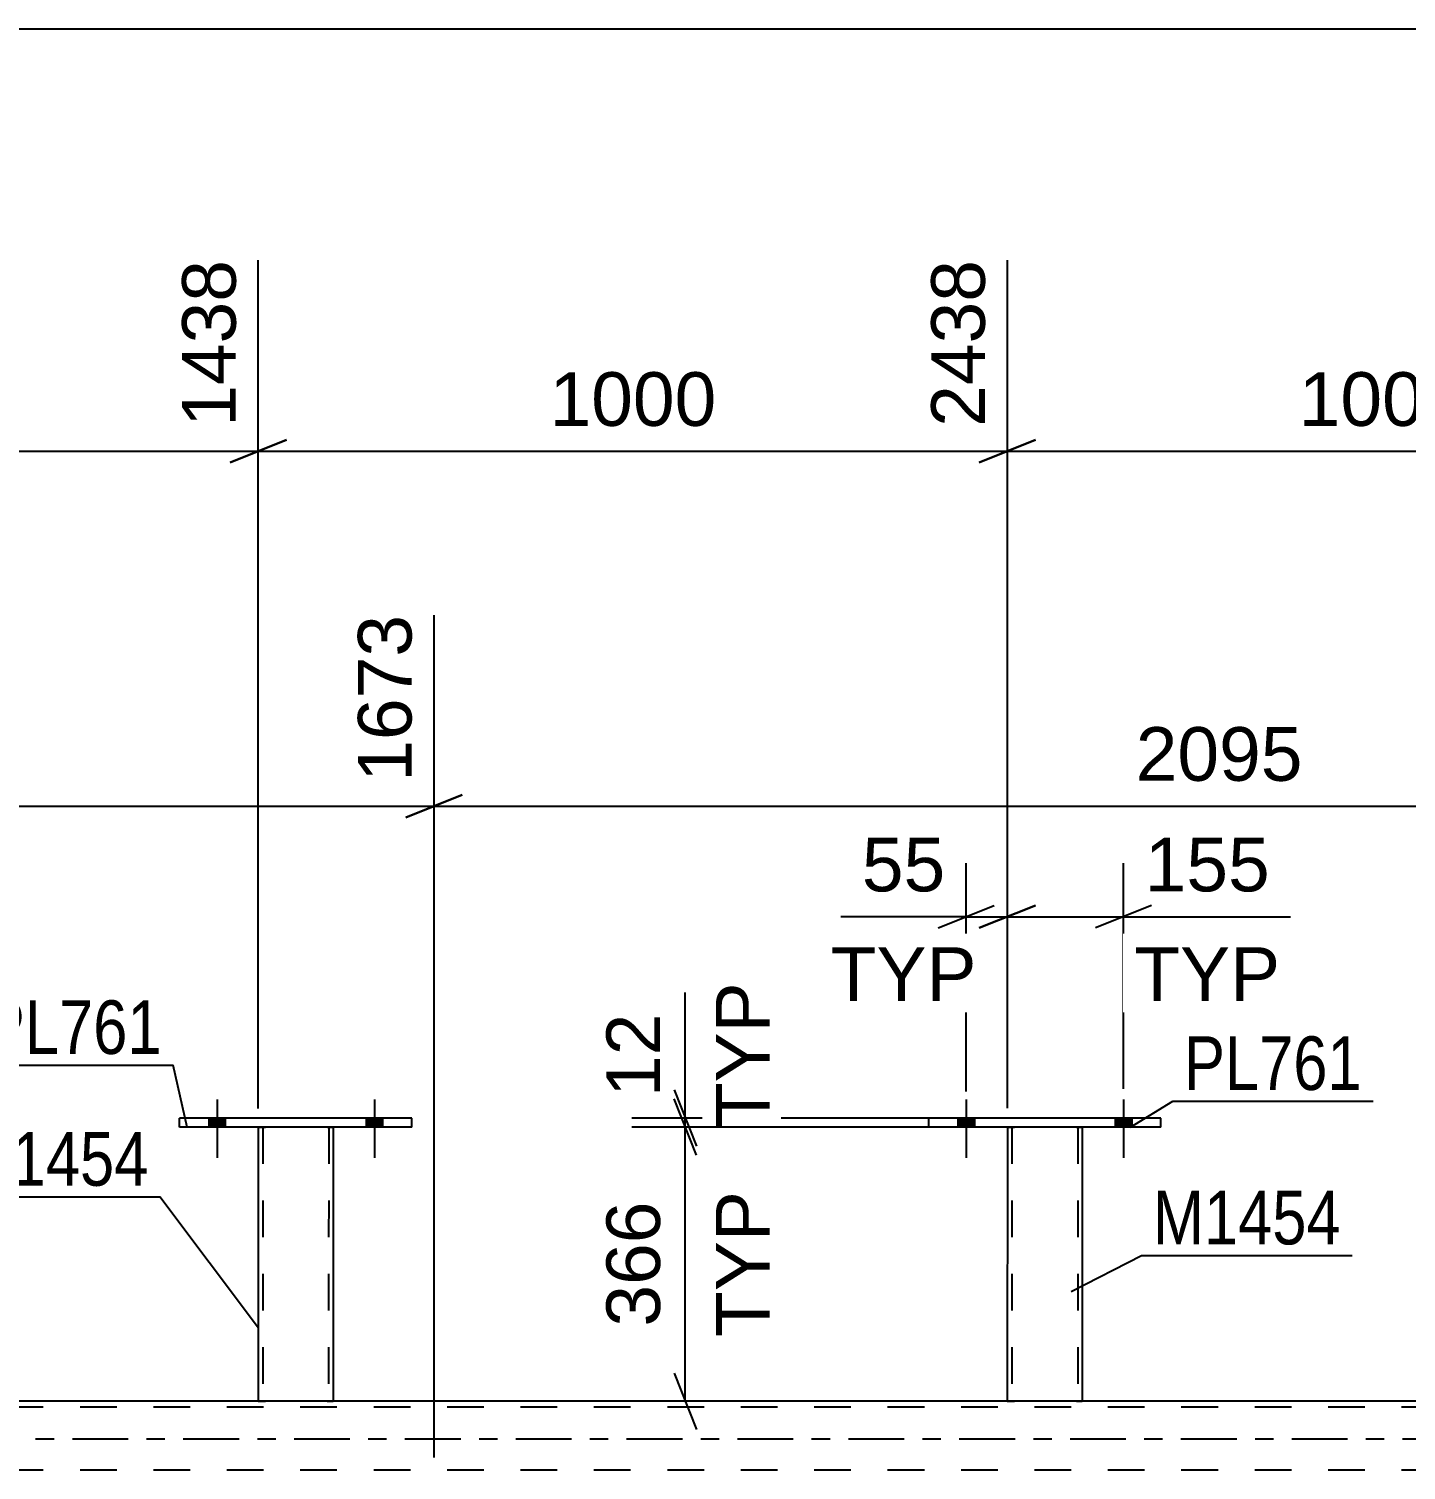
# Model space of a CAD drawing. Header units: millimetres. Extents: x 0 to 841, y 0 to 594.
# Drawn here: x 93.9 to 167.4, y 434.6 to 511.6 of the extents above; entities that cross this region are included whole.
import ezdxf

# ---------------------------------------------------------------- set-up
doc = ezdxf.new("R2010")
doc.units = ezdxf.units.MM
doc.linetypes.add('DXK_LINE_DOT2', pattern=[3.9198, 1.9599, -1.9599])
doc.linetypes.add('DXK_LINE_DOT3', pattern=[5.9187, 2.979, -0.9799, 0.9799, -0.9799])
doc.styles.add('Arial', font='ARIAL.TTF', dxfattribs={"height": 0.2})
doc.styles.add('Arial Narrow', font='ARIALN.TTF', dxfattribs={"height": 0.2})

# ---------------------------------------------------------------- blocks, each defined once
blk = doc.blocks.new('Part-318892525-4968 - 4655')
at = {"color": 2, "linetype": 'Continuous'}
for p, q in [((101.909, 452.923), (101.91, 453.403)), ((114.31, 453.399), (101.91, 453.403)), ((114.309, 452.919), (114.31, 453.399)), ((114.309, 452.919), (101.909, 452.923))]:
    blk.add_line(p, q, dxfattribs=at)
blk = doc.blocks.new('Part-318892525-4923 - 4655')
at = {"color": 2, "linetype": 'Continuous'}
for p, q in [((146.103, 452.922), (146.099, 438.283)), ((150.103, 452.92), (150.099, 438.282)), ((146.135, 438.283), (146.099, 438.283)), ((146.239, 438.283), (146.135, 438.283)), ((146.395, 438.283), (146.239, 438.283)), ((149.802, 438.282), (146.395, 438.283)), ((149.958, 438.282), (149.802, 438.282)), ((150.062, 438.282), (149.958, 438.282)), ((150.099, 438.282), (150.062, 438.282))]:
    blk.add_line(p, q, dxfattribs=at)
at = {"color": 7, "linetype": 'DXK_LINE_DOT2'}
for p, q in [((146.103, 452.925), (146.103, 452.925)), ((146.103, 452.925), (146.103, 452.922)), ((146.103, 452.922), (146.103, 452.925)), ((146.14, 452.925), (146.103, 452.925)), ((146.103, 452.925), (146.14, 452.925)), ((146.244, 452.925), (146.14, 452.925)), ((146.14, 452.925), (146.244, 452.924)), ((146.399, 452.925), (146.244, 452.925)), ((146.244, 452.924), (146.399, 452.924)), ((146.343, 452.925), (146.339, 438.283)), ((146.343, 452.925), (146.343, 452.924)), ((146.343, 452.925), (146.361, 452.925)), ((146.361, 452.924), (146.343, 452.924)), ((146.361, 452.925), (146.413, 452.925)), ((146.413, 452.924), (146.361, 452.924)), ((149.807, 452.924), (146.399, 452.925)), ((149.807, 452.923), (146.399, 452.924)), ((146.413, 452.925), (146.491, 452.925)), ((149.715, 452.923), (146.413, 452.924)), ((149.793, 452.924), (146.491, 452.925)), ((149.793, 452.923), (149.715, 452.923)), ((149.793, 452.924), (149.845, 452.924)), ((149.845, 452.923), (149.793, 452.923)), ((149.963, 452.924), (149.807, 452.924)), ((149.807, 452.923), (149.963, 452.923)), ((149.845, 452.924), (149.863, 452.924)), ((149.863, 452.923), (149.845, 452.923)), ((149.863, 452.924), (149.859, 438.282)), ((149.863, 452.923), (149.863, 452.924)), ((150.067, 452.923), (149.963, 452.924)), ((149.963, 452.923), (150.067, 452.923)), ((150.067, 452.923), (150.103, 452.923)), ((150.103, 452.923), (150.067, 452.923)), ((150.103, 452.923), (150.103, 452.923)), ((150.103, 452.923), (150.103, 452.92)), ((150.103, 452.92), (150.103, 452.923)), ((146.099, 438.283), (146.135, 438.283)), ((146.135, 438.283), (146.239, 438.283)), ((146.239, 438.283), (146.395, 438.283)), ((146.357, 438.283), (146.339, 438.283)), ((146.339, 438.283), (146.357, 438.283)), ((146.409, 438.283), (146.357, 438.283)), ((146.357, 438.283), (146.395, 438.283)), ((149.802, 438.282), (146.395, 438.283)), ((146.395, 438.283), (146.409, 438.283)), ((149.71, 438.282), (146.409, 438.283)), ((146.409, 438.283), (146.487, 438.283)), ((149.788, 438.282), (146.487, 438.283)), ((149.788, 438.282), (149.71, 438.282)), ((149.84, 438.282), (149.788, 438.282)), ((149.788, 438.282), (149.84, 438.282)), ((149.802, 438.282), (149.958, 438.282)), ((149.859, 438.282), (149.84, 438.282)), ((149.84, 438.282), (149.859, 438.282)), ((149.958, 438.282), (150.062, 438.282)), ((150.062, 438.282), (150.099, 438.282))]:
    blk.add_line(p, q, dxfattribs=at)
blk = doc.blocks.new('Part-318892525-4928 - 4655')
at = {"color": 2, "linetype": 'Continuous'}
for p, q in [((141.903, 452.923), (141.903, 453.403)), ((154.303, 453.399), (141.903, 453.403)), ((154.303, 452.919), (154.303, 453.399)), ((154.303, 452.919), (141.903, 452.923))]:
    blk.add_line(p, q, dxfattribs=at)
blk = doc.blocks.new('Part-318892525-4933 - 4655')
at = {"color": 2, "linetype": 'Continuous'}
for p, q in [((106.109, 452.922), (106.105, 438.283)), ((110.109, 452.92), (110.105, 438.282)), ((106.141, 438.283), (106.105, 438.283)), ((106.245, 438.283), (106.141, 438.283)), ((106.401, 438.283), (106.245, 438.283)), ((109.808, 438.282), (106.401, 438.283)), ((109.964, 438.282), (109.808, 438.282)), ((110.068, 438.282), (109.964, 438.282)), ((110.105, 438.282), (110.068, 438.282))]:
    blk.add_line(p, q, dxfattribs=at)
at = {"color": 7, "linetype": 'DXK_LINE_DOT2'}
for p, q in [((106.109, 452.925), (106.109, 452.925)), ((106.109, 452.925), (106.109, 452.922)), ((106.109, 452.922), (106.109, 452.925)), ((106.146, 452.925), (106.109, 452.925)), ((106.109, 452.925), (106.146, 452.925)), ((106.25, 452.925), (106.146, 452.925)), ((106.146, 452.925), (106.25, 452.924)), ((106.406, 452.925), (106.25, 452.925)), ((106.25, 452.924), (106.406, 452.924)), ((106.349, 452.925), (106.345, 438.283)), ((106.349, 452.925), (106.349, 452.924)), ((106.349, 452.925), (106.368, 452.925)), ((106.368, 452.924), (106.349, 452.924)), ((106.368, 452.925), (106.42, 452.925)), ((106.42, 452.924), (106.368, 452.924)), ((109.813, 452.924), (106.406, 452.925)), ((109.813, 452.923), (106.406, 452.924)), ((106.42, 452.925), (106.498, 452.925)), ((109.721, 452.923), (106.42, 452.924)), ((109.799, 452.924), (106.498, 452.925)), ((109.799, 452.923), (109.721, 452.923)), ((109.799, 452.924), (109.851, 452.924)), ((109.851, 452.923), (109.799, 452.923)), ((109.969, 452.924), (109.813, 452.924)), ((109.813, 452.923), (109.969, 452.923)), ((109.851, 452.924), (109.869, 452.924)), ((109.869, 452.923), (109.851, 452.923)), ((109.869, 452.924), (109.865, 438.282)), ((109.869, 452.923), (109.869, 452.924)), ((110.073, 452.923), (109.969, 452.924)), ((109.969, 452.923), (110.073, 452.923)), ((110.073, 452.923), (110.109, 452.923)), ((110.109, 452.923), (110.073, 452.923)), ((110.109, 452.923), (110.109, 452.923)), ((110.109, 452.923), (110.109, 452.92)), ((110.109, 452.92), (110.109, 452.923)), ((106.105, 438.283), (106.141, 438.283)), ((106.141, 438.283), (106.245, 438.283)), ((106.245, 438.283), (106.401, 438.283)), ((106.363, 438.283), (106.345, 438.283)), ((106.345, 438.283), (106.363, 438.283)), ((106.415, 438.283), (106.363, 438.283)), ((106.363, 438.283), (106.401, 438.283)), ((109.808, 438.282), (106.401, 438.283)), ((106.401, 438.283), (106.415, 438.283)), ((109.717, 438.282), (106.415, 438.283)), ((106.415, 438.283), (106.493, 438.283)), ((109.794, 438.282), (106.493, 438.283)), ((109.794, 438.282), (109.717, 438.282)), ((109.846, 438.282), (109.794, 438.282)), ((109.794, 438.282), (109.846, 438.282)), ((109.808, 438.282), (109.964, 438.282)), ((109.865, 438.282), (109.846, 438.282)), ((109.846, 438.282), (109.865, 438.282)), ((109.964, 438.282), (110.068, 438.282)), ((110.068, 438.282), (110.105, 438.282))]:
    blk.add_line(p, q, dxfattribs=at)
blk = doc.blocks.new('Part-318892525-5029 - 4655')
at = {"color": 2, "linetype": 'Continuous'}
for p, q in [((106.105, 438.283), (84.346, 438.283)), ((146.099, 438.283), (110.105, 438.283)), ((186.104, 438.283), (150.099, 438.283))]:
    blk.add_line(p, q, dxfattribs=at)
at = {"color": 7, "linetype": 'DXK_LINE_DOT2'}
for p, q in [((768.838, 437.963), (84.346, 437.963)), ((110.105, 438.283), (106.105, 438.283)), ((150.099, 438.283), (146.099, 438.283)), ((768.838, 434.603), (84.346, 434.603))]:
    blk.add_line(p, q, dxfattribs=at)
at = {"color": 7, "linetype": 'DXK_LINE_DOT3'}
blk.add_line((84.346, 436.283), (778.638, 436.283), dxfattribs=at)
blk = doc.blocks.new('Bolt-318892525-5073 - 4655')
at = {"linetype": 'Continuous'}
for points in [[(143.463, 452.922), (144.343, 452.922), (144.343, 453.402), (143.463, 453.402)], [(151.863, 452.92), (152.743, 452.92), (152.743, 453.4), (151.863, 453.4)]]:
    blk.add_hatch(color=1, dxfattribs=at).paths.add_polyline_path(points)
at = {"color": 1, "linetype": 'Continuous'}
for p, q in [((143.904, 454.402), (143.903, 451.282)), ((152.304, 454.4), (152.303, 451.28)), ((143.463, 453.402), (143.463, 452.922)), ((144.343, 453.402), (144.343, 452.922)), ((151.863, 453.4), (151.863, 452.92)), ((152.743, 453.4), (152.743, 452.92))]:
    blk.add_line(p, q, dxfattribs=at)
blk = doc.blocks.new('Bolt-318892525-5074 - 4655')
at = {"linetype": 'Continuous'}
for points in [[(143.463, 452.922), (144.343, 452.922), (144.343, 453.402), (143.463, 453.402)], [(151.863, 452.92), (152.743, 452.92), (152.743, 453.4), (151.863, 453.4)]]:
    blk.add_hatch(color=1, dxfattribs=at).paths.add_polyline_path(points)
at = {"color": 1, "linetype": 'Continuous'}
for p, q in [((143.904, 454.402), (143.903, 451.282)), ((152.304, 454.4), (152.303, 451.28)), ((143.463, 453.402), (143.463, 452.922)), ((144.343, 453.402), (144.343, 452.922)), ((151.863, 453.4), (151.863, 452.92)), ((152.743, 453.4), (152.743, 452.92))]:
    blk.add_line(p, q, dxfattribs=at)
blk = doc.blocks.new('Bolt-318892525-5075 - 4655')
at = {"linetype": 'Continuous'}
for points in [[(103.469, 452.922), (104.349, 452.922), (104.35, 453.402), (103.47, 453.402)], [(111.869, 452.92), (112.749, 452.92), (112.75, 453.4), (111.87, 453.4)]]:
    blk.add_hatch(color=1, dxfattribs=at).paths.add_polyline_path(points)
at = {"color": 1, "linetype": 'Continuous'}
for p, q in [((103.91, 454.402), (103.909, 451.282)), ((112.31, 454.4), (112.309, 451.28)), ((103.47, 453.402), (103.469, 452.922)), ((104.35, 453.402), (104.349, 452.922)), ((111.87, 453.4), (111.869, 452.92)), ((112.75, 453.4), (112.749, 452.92))]:
    blk.add_line(p, q, dxfattribs=at)
blk = doc.blocks.new('Bolt-318892525-5099 - 4655')
at = {"linetype": 'Continuous'}
for points in [[(103.469, 452.922), (104.349, 452.922), (104.35, 453.402), (103.47, 453.402)], [(111.869, 452.92), (112.749, 452.92), (112.75, 453.4), (111.87, 453.4)]]:
    blk.add_hatch(color=1, dxfattribs=at).paths.add_polyline_path(points)
at = {"color": 1, "linetype": 'Continuous'}
for p, q in [((103.91, 454.402), (103.909, 451.282)), ((112.31, 454.4), (112.309, 451.28)), ((103.47, 453.402), (103.469, 452.922)), ((104.35, 453.402), (104.349, 452.922)), ((111.87, 453.4), (111.869, 452.92)), ((112.75, 453.4), (112.749, 452.92))]:
    blk.add_line(p, q, dxfattribs=at)
blk = doc.blocks.new('StraightDimension-318892525-5509 - 4655')
at = {"color": 7, "linetype": 'Continuous'}
for p, q in [((106.109, 453.909), (106.109, 499.204)), ((146.103, 453.924), (146.103, 499.204)), ((107.609, 489.609), (104.609, 488.409)), ((144.603, 488.409), (147.603, 489.609)), ((106.109, 489.009), (146.103, 489.009))]:
    blk.add_line(p, q, dxfattribs=at)
at = {"color": 0}
blk.add_wipeout([(131.154, 489.759), (131.154, 493.959), (121.059, 493.959), (121.059, 489.759)], dxfattribs=at)
at = {"color": 3, "style": 'Arial'}
blk.add_text('1000', height=2.8652, dxfattribs=at).set_placement((121.659, 490.359))
at = {"color": 0, "linetype": 'Continuous'}
blk.add_wipeout([(145.503, 499.804), (141.303, 499.804), (141.303, 489.709), (145.503, 489.709)], dxfattribs=at)
at = {"color": 3, "linetype": 'Continuous', "style": 'Arial'}
blk.add_text('2438', height=2.8652, rotation=90.00021, dxfattribs=at).set_placement((144.903, 490.309))
blk = doc.blocks.new('StraightDimension-318892525-5517 - 4655')
at = {"color": 7, "linetype": 'Continuous'}
for p, q in [((146.103, 453.924), (146.103, 499.204)), ((186.108, 453.924), (186.108, 499.204)), ((147.603, 489.609), (144.603, 488.409)), ((184.608, 488.409), (187.608, 489.609)), ((146.103, 489.009), (186.108, 489.009))]:
    blk.add_line(p, q, dxfattribs=at)
at = {"color": 0}
blk.add_wipeout([(171.153, 489.759), (171.153, 493.959), (161.059, 493.959), (161.059, 489.759)], dxfattribs=at)
at = {"color": 3, "style": 'Arial'}
blk.add_text('1000', height=2.8652, dxfattribs=at).set_placement((161.659, 490.359))
at = {"color": 0, "linetype": 'Continuous'}
blk.add_wipeout([(185.508, 499.804), (181.308, 499.804), (181.308, 489.709), (185.508, 489.709)], dxfattribs=at)
at = {"color": 3, "linetype": 'Continuous', "style": 'Arial'}
blk.add_text('3438', height=2.8652, rotation=90.00021, dxfattribs=at).set_placement((184.908, 490.309))
blk = doc.blocks.new('StraightDimension-318892525-5204 - 4655')
at = {"color": 7, "linetype": 'Continuous'}
for p, q in [((128.909, 453.401), (128.909, 460.098)), ((128.909, 453.401), (128.909, 460.098)), ((128.309, 454.901), (129.509, 451.901)), ((129.509, 451.424), (128.309, 454.424)), ((147.103, 453.401), (126.059, 453.401)), ((128.909, 452.924), (128.909, 453.401)), ((147.103, 452.924), (126.059, 452.924))]:
    blk.add_line(p, q, dxfattribs=at)
at = {"color": 0, "linetype": 'Continuous'}
blk.add_wipeout([(134.009, 461.237), (129.809, 461.237), (129.809, 452.262), (134.009, 452.262)], dxfattribs=at)
at = {"color": 0}
blk.add_wipeout([(128.159, 459.573), (123.959, 459.573), (123.959, 453.926), (128.159, 453.926)], dxfattribs=at)
at = {"color": 3, "linetype": 'Continuous', "style": 'Arial'}
blk.add_text('TYP', height=2.8652, rotation=90.00021, dxfattribs=at).set_placement((133.409, 452.862))
at = {"color": 3, "style": 'Arial'}
blk.add_text('12', height=2.8652, rotation=90.00021, dxfattribs=at).set_placement((127.559, 454.526))
blk = doc.blocks.new('StraightDimension-318892525-5218 - 4655')
at = {"color": 7, "linetype": 'Continuous'}
for p, q in [((129.509, 451.424), (128.309, 454.424)), ((147.103, 452.924), (126.059, 452.924)), ((128.909, 438.283), (128.909, 452.924)), ((128.309, 439.783), (129.509, 436.783)), ((145.099, 438.283), (126.059, 438.283))]:
    blk.add_line(p, q, dxfattribs=at)
at = {"color": 0}
blk.add_wipeout([(128.159, 449.539), (123.959, 449.539), (123.959, 441.668), (128.159, 441.668)], dxfattribs=at)
at = {"color": 0, "linetype": 'Continuous'}
blk.add_wipeout([(134.009, 450.091), (129.809, 450.091), (129.809, 441.116), (134.009, 441.116)], dxfattribs=at)
at = {"color": 3, "style": 'Arial'}
blk.add_text('366', height=2.8652, rotation=90.00021, dxfattribs=at).set_placement((127.559, 442.268))
at = {"color": 3, "linetype": 'Continuous', "style": 'Arial'}
blk.add_text('TYP', height=2.8652, rotation=90.00021, dxfattribs=at).set_placement((133.409, 441.716))
blk = doc.blocks.new('StraightDimension-318892525-5227 - 4655')
at = {"color": 7, "linetype": 'Continuous'}
for p, q in [((143.907, 454.813), (143.907, 467.005)), ((146.103, 453.924), (146.103, 467.005)), ((143.907, 464.155), (137.209, 464.155)), ((143.907, 464.155), (137.209, 464.155)), ((142.407, 463.555), (145.407, 464.755)), ((143.907, 464.155), (146.103, 464.155)), ((147.603, 464.755), (144.603, 463.555))]:
    blk.add_line(p, q, dxfattribs=at)
at = {"color": 0}
blk.add_wipeout([(143.382, 464.905), (143.382, 469.105), (137.734, 469.105), (137.734, 464.905)], dxfattribs=at)
at = {"color": 0, "linetype": 'Continuous'}
blk.add_wipeout([(145.046, 459.055), (145.046, 463.255), (136.07, 463.255), (136.07, 459.055)], dxfattribs=at)
at = {"color": 3, "style": 'Arial'}
blk.add_text('55', height=2.8652, dxfattribs=at).set_placement((138.334, 465.505))
at = {"color": 3, "linetype": 'Continuous', "style": 'Arial'}
blk.add_text('TYP', height=2.8652, dxfattribs=at).set_placement((136.67, 459.655))
blk = doc.blocks.new('StraightDimension-318892525-5231 - 4655')
at = {"color": 7, "linetype": 'Continuous'}
for p, q in [((146.103, 453.924), (146.103, 467.005)), ((152.307, 454.962), (152.307, 467.005)), ((144.603, 463.555), (147.603, 464.755)), ((146.103, 464.155), (152.307, 464.155)), ((153.807, 464.755), (150.807, 463.555)), ((152.307, 464.155), (161.227, 464.155)), ((152.307, 464.155), (161.227, 464.155))]:
    blk.add_line(p, q, dxfattribs=at)
at = {"color": 0}
blk.add_wipeout([(160.702, 464.905), (160.702, 469.105), (152.832, 469.105), (152.832, 464.905)], dxfattribs=at)
at = {"color": 0, "linetype": 'Continuous'}
blk.add_wipeout([(161.255, 459.055), (161.255, 463.255), (152.279, 463.255), (152.279, 459.055)], dxfattribs=at)
at = {"color": 3, "style": 'Arial'}
blk.add_text('155', height=2.8652, dxfattribs=at).set_placement((153.432, 465.505))
at = {"color": 3, "linetype": 'Continuous', "style": 'Arial'}
blk.add_text('TYP', height=2.8652, dxfattribs=at).set_placement((152.879, 459.655))
blk = doc.blocks.new('StraightDimension-318892525-5236 - 4655')
at = {"color": 7, "linetype": 'Continuous'}
for p, q in [((115.494, 435.283), (115.494, 480.253)), ((50.513, 439.283), (50.513, 473.582)), ((52.013, 470.659), (49.013, 469.459)), ((113.994, 469.459), (116.994, 470.659)), ((50.513, 470.059), (115.494, 470.059))]:
    blk.add_line(p, q, dxfattribs=at)
at = {"color": 0}
blk.add_wipeout([(88.051, 470.809), (88.051, 475.009), (77.956, 475.009), (77.956, 470.809)], dxfattribs=at)
at = {"color": 3, "style": 'Arial'}
blk.add_text('1673', height=2.8652, dxfattribs=at).set_placement((78.556, 471.409))
at = {"color": 0, "linetype": 'Continuous'}
for points in [[(114.894, 480.853), (110.694, 480.853), (110.694, 470.759), (114.894, 470.759)], [(49.913, 474.182), (45.713, 474.182), (45.713, 470.759), (49.913, 470.759)]]:
    blk.add_wipeout(points, dxfattribs=at)
at = {"color": 3, "linetype": 'Continuous', "style": 'Arial'}
for s, height, p in [('1673', 2.8652, (114.294, 471.359)), ('0', 2.865, (49.313, 471.359))]:
    blk.add_text(s, height=height, rotation=90.00021, dxfattribs=at).set_placement(p)
blk = doc.blocks.new('StraightDimension-318892525-5489 - 4655')
at = {"color": 7, "linetype": 'Continuous'}
for p, q in [((115.494, 435.283), (115.494, 480.253)), ((116.994, 470.659), (113.994, 469.459)), ((115.494, 470.059), (199.31, 470.059))]:
    blk.add_line(p, q, dxfattribs=at)
at = {"color": 0}
blk.add_wipeout([(162.45, 470.809), (162.45, 475.009), (152.355, 475.009), (152.355, 470.809)], dxfattribs=at)
at = {"color": 3, "style": 'Arial'}
blk.add_text('2095', height=2.8652, dxfattribs=at).set_placement((152.955, 471.409))
blk = doc.blocks.new('StraightDimension-318892525-5501 - 4655')
at = {"color": 7, "linetype": 'Continuous'}
for p, q in [((106.109, 453.909), (106.109, 499.204)), ((68.046, 453.924), (68.046, 496.98)), ((69.546, 489.609), (66.546, 488.409)), ((104.609, 488.409), (107.609, 489.609)), ((68.046, 489.009), (106.109, 489.009))]:
    blk.add_line(p, q, dxfattribs=at)
at = {"color": 0}
blk.add_wipeout([(92.125, 489.759), (92.125, 493.959), (82.03, 493.959), (82.03, 489.759)], dxfattribs=at)
at = {"color": 3, "style": 'Arial'}
blk.add_text('1000', height=2.8652, dxfattribs=at).set_placement((82.63, 490.359))
at = {"color": 0, "linetype": 'Continuous'}
blk.add_wipeout([(105.509, 499.804), (101.309, 499.804), (101.309, 489.709), (105.509, 489.709)], dxfattribs=at)
at = {"color": 3, "linetype": 'Continuous', "style": 'Arial'}
blk.add_text('1438', height=2.8652, rotation=90.00021, dxfattribs=at).set_placement((104.909, 490.309))
blk = doc.blocks.new('StraightDimension-318892525-6740 - 6435')
at = {"color": 7, "linetype": 'Continuous'}
blk.add_line((59.437, 511.559), (769.478, 511.559), dxfattribs=at)
blk = doc.blocks.new('Mark-318892525-4919 - 4655')
at = {"color": 30, "linetype": 'Continuous'}
for p, q in [((149.514, 444.151), (153.267, 446.057)), ((153.267, 446.057), (164.519, 446.057))]:
    blk.add_line(p, q, dxfattribs=at)
at = {"color": 0}
blk.add_wipeout([(163.919, 446.657), (163.919, 449.657), (153.867, 449.657), (153.867, 446.657)], dxfattribs=at)
blk.add_wipeout([(163.919, 446.657), (163.919, 449.657), (153.867, 449.657), (153.867, 446.657)], dxfattribs=at)
at = {"color": 3, "style": 'Arial Narrow'}
blk.add_text('M1454', height=2.8633, dxfattribs=at).set_placement((153.867, 446.657))
blk = doc.blocks.new('Mark-318892525-4924 - 4655')
at = {"color": 30, "linetype": 'Continuous'}
for p, q in [((152.67, 452.92), (154.934, 454.302)), ((154.934, 454.302), (165.638, 454.302))]:
    blk.add_line(p, q, dxfattribs=at)
at = {"color": 0}
blk.add_wipeout([(165.038, 454.902), (165.038, 457.902), (155.534, 457.902), (155.534, 454.902)], dxfattribs=at)
blk.add_wipeout([(165.038, 454.902), (165.038, 457.902), (155.534, 457.902), (155.534, 454.902)], dxfattribs=at)
at = {"color": 3, "style": 'Arial Narrow'}
blk.add_text('PL761', height=2.8633, dxfattribs=at).set_placement((155.534, 454.902))
blk = doc.blocks.new('Mark-318892525-4929 - 4655')
at = {"color": 30, "linetype": 'Continuous'}
for p in [(89.611, 449.188), (106.127, 442.192)]:
    blk.add_line(p, (100.862, 449.188), dxfattribs=at)
at = {"color": 0}
blk.add_wipeout([(100.262, 449.788), (100.262, 452.788), (90.211, 452.788), (90.211, 449.788)], dxfattribs=at)
blk.add_wipeout([(100.262, 449.788), (100.262, 452.788), (90.211, 452.788), (90.211, 449.788)], dxfattribs=at)
at = {"color": 3, "style": 'Arial Narrow'}
blk.add_text('M1454', height=2.8633, dxfattribs=at).set_placement((90.211, 449.788))
blk = doc.blocks.new('Mark-318892525-4964 - 4655')
at = {"color": 30, "linetype": 'Continuous'}
for p in [(90.862, 456.225), (102.317, 452.923)]:
    blk.add_line(p, (101.566, 456.225), dxfattribs=at)
at = {"color": 0}
blk.add_wipeout([(100.966, 456.825), (100.966, 459.825), (91.462, 459.825), (91.462, 456.825)], dxfattribs=at)
blk.add_wipeout([(100.966, 456.825), (100.966, 459.825), (91.462, 459.825), (91.462, 456.825)], dxfattribs=at)
at = {"color": 3, "style": 'Arial Narrow'}
blk.add_text('PL761', height=2.8633, dxfattribs=at).set_placement((91.462, 456.825))

msp = doc.modelspace()

# ---------------------------------------------------------------- block references
for name in ['StraightDimension-318892525-6740 - 6435', 'Bolt-318892525-5075 - 4655', 'Bolt-318892525-5099 - 4655', 'Bolt-318892525-5073 - 4655', 'Bolt-318892525-5074 - 4655', 'Part-318892525-4968 - 4655', 'Part-318892525-4928 - 4655', 'Part-318892525-4933 - 4655', 'Part-318892525-4923 - 4655', 'Part-318892525-5029 - 4655']:
    msp.add_blockref(name, (0, 0))

# ---------------------------------------------------------------- next in the draw order: block references
msp.add_blockref('StraightDimension-318892525-5509 - 4655', (0, 0))

# ---------------------------------------------------------------- next in the draw order: block references
for name in ['StraightDimension-318892525-5517 - 4655', 'StraightDimension-318892525-5236 - 4655']:
    msp.add_blockref(name, (0, 0))

# ---------------------------------------------------------------- next in the draw order: block references
for name in ['StraightDimension-318892525-5501 - 4655', 'StraightDimension-318892525-5204 - 4655', 'Mark-318892525-4929 - 4655']:
    msp.add_blockref(name, (0, 0))

# ---------------------------------------------------------------- next in the draw order: block references
for name in ['Mark-318892525-4964 - 4655', 'StraightDimension-318892525-5218 - 4655']:
    msp.add_blockref(name, (0, 0))

# ---------------------------------------------------------------- next in the draw order: block references
msp.add_blockref('StraightDimension-318892525-5227 - 4655', (0, 0))

# ---------------------------------------------------------------- next in the draw order: block references
msp.add_blockref('StraightDimension-318892525-5231 - 4655', (0, 0))

# ---------------------------------------------------------------- next in the draw order: block references
msp.add_blockref('StraightDimension-318892525-5489 - 4655', (0, 0))

# ---------------------------------------------------------------- next in the draw order: block references
for name in ['Mark-318892525-4924 - 4655', 'Mark-318892525-4919 - 4655']:
    msp.add_blockref(name, (0, 0))

doc.saveas('drawing.dxf')
